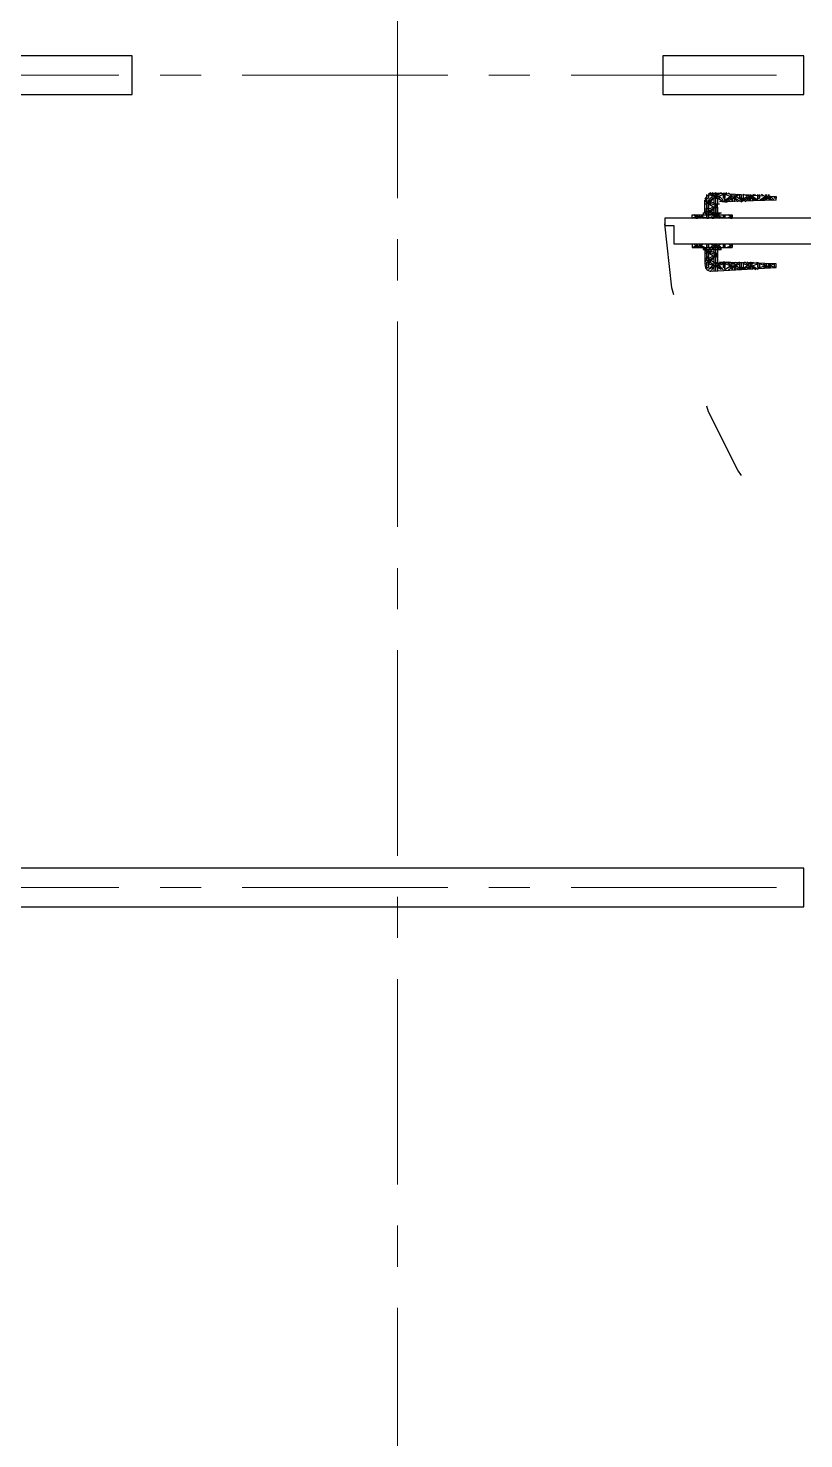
# Model space of a CAD drawing. Header units: centimetres. Extents: x -114 to 2948, y -828 to 1257.
# Drawn here: x 454.9 to 574.7, y 296.3 to 514.3 of the extents above; entities that cross this region are included whole.
import ezdxf

# ---------------------------------------------------------------- set-up
doc = ezdxf.new("R2010")
doc.units = ezdxf.units.CM
doc.linetypes.add('CENTER', pattern=[50.8, 31.75, -6.35, 6.35, -6.35])
doc.layers.add('AKS', color=4, linetype='CENTER', lineweight=13)
doc.layers.add('DIS_DUVAR_100', color=30, linetype='Continuous')
doc.layers.add('IC_DUVAR_60', color=30, linetype='Continuous')

# ---------------------------------------------------------------- blocks, each defined once
blk = doc.blocks.new('BOM_K02_DIS_KAPI_ACIKLIK970')
at = {"color": 133, "linetype": 'Continuous', "lineweight": 25, "true_color": 0x6ec1dd}
for p, q in [((54378.49, 7078.5), (54378.49, 7162.8)), ((54374.54, 7161.39), (54374.54, 7079.91)), ((54373.98, 7158.57), (54374.26, 7158.01)), ((54373.98, 7158.57), (54373.98, 7152.37)), ((54374.54, 7158.57), (54373.98, 7158.57)), ((54373.98, 7158.01), (54373.98, 7158.01)), ((54373.98, 7158.01), (54374.26, 7158.01)), ((54374.26, 7158.01), (54374.54, 7158.29)), ((54374.54, 7158.01), (54374.26, 7157.73)), ((54374.26, 7157.73), (54374.26, 7158.01)), ((54378.49, 7158.57), (54378.77, 7158.01)), ((54378.49, 7158.01), (54378.49, 7157.73)), ((54378.49, 7158.01), (54378.77, 7158.01)), ((54378.77, 7158.01), (54379.05, 7158.29)), ((54378.77, 7157.73), (54378.77, 7158.01)), ((54370.31, 7155.75), (54370.88, 7155.19)), ((54370.59, 7156.32), (54371.72, 7156.32)), ((54370.59, 7156.04), (54370.59, 7156.04)), ((54370.59, 7156.04), (54371.16, 7155.47)), ((54370.88, 7156.32), (54370.88, 7156.32)), ((54370.88, 7156.32), (54370.88, 7156.04)), ((54371.72, 7156.04), (54370.88, 7156.04)), ((54371.72, 7156.32), (54371.16, 7156.32)), ((54371.16, 7155.19), (54371.44, 7156.04)), ((54371.44, 7156.6), (54371.44, 7156.32)), ((54371.44, 7156.6), (54371.44, 7156.32)), ((54373.69, 7156.6), (54371.44, 7156.6)), ((54371.72, 7155.75), (54371.44, 7156.04)), ((54371.44, 7154.91), (54372, 7155.75)), ((54372, 7156.32), (54371.72, 7156.6)), ((54371.72, 7156.32), (54371.72, 7156.32)), ((54371.72, 7156.32), (54371.72, 7156.04)), ((54371.72, 7155.75), (54372, 7155.75)), ((54372, 7156.32), (54372, 7156.6)), ((54372, 7156.32), (54372.29, 7156.32)), ((54372.57, 7154.91), (54372, 7156.04)), ((54372, 7156.04), (54372, 7155.75)), ((54372, 7156.04), (54372.29, 7156.04)), ((54372, 7155.75), (54372.29, 7155.19)), ((54372.29, 7156.32), (54372.29, 7156.6)), ((54372.57, 7156.32), (54372.29, 7156.32)), ((54372.57, 7156.32), (54372.29, 7156.04)), ((54373.13, 7156.32), (54372.29, 7156.32)), ((54373.13, 7156.04), (54372.29, 7156.04)), ((54372.29, 7156.04), (54372.57, 7155.47)), ((54372.57, 7155.19), (54373.13, 7156.04)), ((54373.13, 7156.6), (54373.13, 7156.32)), ((54373.13, 7156.6), (54373.13, 7156.32)), ((54373.41, 7156.32), (54373.13, 7156.32)), ((54373.41, 7156.32), (54373.13, 7156.04)), ((54373.13, 7155.75), (54373.13, 7156.04)), ((54373.13, 7155.75), (54373.41, 7155.75)), ((54373.13, 7154.91), (54373.41, 7155.75)), ((54373.41, 7156.32), (54373.41, 7156.6)), ((54373.41, 7156.32), (54373.41, 7156.6)), ((54373.41, 7156.32), (54373.69, 7156.32)), ((54373.69, 7156.04), (54373.41, 7156.04)), ((54373.41, 7156.04), (54373.41, 7155.75)), ((54373.41, 7156.04), (54373.69, 7156.04)), ((54373.41, 7155.75), (54373.69, 7155.47)), ((54373.69, 7156.88), (54373.69, 7156.88)), ((54373.69, 7156.32), (54373.98, 7156.6)), ((54373.69, 7156.32), (54373.98, 7156.32)), ((54373.69, 7156.32), (54373.69, 7156.32)), ((54373.98, 7155.47), (54373.69, 7156.04)), ((54373.69, 7156.04), (54373.69, 7156.04)), ((54373.98, 7157.45), (54373.98, 7157.73)), ((54373.98, 7157.73), (54373.98, 7157.73)), ((54373.98, 7157.45), (54373.98, 7157.45)), ((54374.26, 7157.45), (54373.98, 7156.88)), ((54373.98, 7157.45), (54373.98, 7157.45)), ((54373.98, 7157.45), (54373.98, 7157.45)), ((54373.98, 7157.16), (54373.98, 7157.16)), ((54373.98, 7157.16), (54374.26, 7157.16)), ((54373.98, 7156.6), (54374.26, 7157.16)), ((54373.98, 7156.32), (54374.54, 7156.32)), ((54373.98, 7156.32), (54373.98, 7156.32)), ((54373.98, 7156.32), (54373.98, 7156.04)), ((54373.98, 7156.32), (54373.98, 7156.32)), ((54374.54, 7156.32), (54373.98, 7156.32)), ((54373.98, 7156.04), (54373.98, 7156.04)), ((54373.98, 7156.04), (54373.98, 7156.04)), ((54374.54, 7156.04), (54373.98, 7156.04)), ((54374.26, 7157.73), (54374.54, 7157.73)), ((54374.26, 7157.45), (54374.54, 7157.45)), ((54374.26, 7157.45), (54374.26, 7157.16)), ((54374.26, 7157.45), (54374.54, 7157.45)), ((54374.26, 7157.16), (54374.54, 7156.88)), ((54374.26, 7155.19), (54374.54, 7155.75)), ((54378.77, 7157.45), (54378.49, 7157.73)), ((54378.49, 7157.73), (54378.49, 7157.73)), ((54378.77, 7157.45), (54378.49, 7156.88)), ((54378.77, 7157.45), (54378.49, 7157.45)), ((54378.49, 7157.16), (54378.49, 7157.45)), ((54378.49, 7157.45), (54378.49, 7157.45)), ((54378.49, 7157.16), (54378.77, 7157.16)), ((54378.49, 7156.32), (54378.77, 7157.16)), ((54378.49, 7156.32), (54379.05, 7156.32)), ((54378.49, 7156.32), (54378.49, 7156.32)), ((54378.49, 7156.32), (54378.49, 7156.04)), ((54379.05, 7156.32), (54378.49, 7156.32)), ((54379.05, 7156.04), (54378.49, 7156.04)), ((54378.49, 7156.04), (54378.77, 7155.47)), ((54379.05, 7157.73), (54378.77, 7157.73)), ((54378.77, 7157.73), (54379.05, 7157.73)), ((54378.77, 7157.45), (54378.77, 7157.16)), ((54378.77, 7157.45), (54379.05, 7157.45)), ((54378.77, 7157.16), (54379.05, 7156.88)), ((54379.33, 7156.88), (54379.05, 7156.88)), ((54379.05, 7156.88), (54379.05, 7156.32)), ((54379.33, 7156.6), (54379.05, 7156.32)), ((54379.05, 7156.32), (54379.33, 7156.32)), ((54379.33, 7156.32), (54379.05, 7156.32)), ((54379.33, 7156.04), (54379.05, 7156.04)), ((54379.33, 7156.88), (54379.33, 7154.06)), ((54379.62, 7156.32), (54379.33, 7156.6)), ((54379.33, 7156.6), (54381.31, 7156.6)), ((54379.33, 7156.32), (54379.33, 7156.32)), ((54379.33, 7156.32), (54379.33, 7156.32)), ((54379.33, 7156.32), (54379.33, 7156.04)), ((54379.33, 7156.32), (54379.33, 7156.32)), ((54379.33, 7156.04), (54379.33, 7156.04)), ((54379.33, 7155.75), (54379.62, 7155.75)), ((54379.33, 7155.19), (54379.62, 7155.75)), ((54379.62, 7156.32), (54379.62, 7156.6)), ((54379.62, 7156.32), (54379.9, 7156.32)), ((54380.18, 7154.91), (54379.62, 7156.04)), ((54379.62, 7156.04), (54379.62, 7155.75)), ((54379.62, 7156.04), (54379.9, 7156.04)), ((54379.62, 7155.75), (54379.9, 7155.19)), ((54379.9, 7156.32), (54379.9, 7156.6)), ((54380.18, 7156.32), (54379.9, 7156.32)), ((54380.18, 7156.32), (54379.9, 7156.04)), ((54380.74, 7156.32), (54379.9, 7156.32)), ((54380.74, 7156.04), (54379.9, 7156.04)), ((54379.9, 7156.04), (54380.18, 7155.47)), ((54380.18, 7155.19), (54380.74, 7156.04)), ((54380.74, 7156.6), (54380.74, 7156.32)), ((54380.74, 7156.6), (54380.74, 7156.32)), ((54381.03, 7156.32), (54380.74, 7156.32)), ((54381.03, 7156.32), (54380.74, 7156.04)), ((54380.74, 7155.75), (54380.74, 7156.04)), ((54380.74, 7155.75), (54381.03, 7155.75)), ((54380.74, 7154.91), (54381.03, 7155.75)), ((54381.03, 7156.32), (54381.03, 7156.6)), ((54381.03, 7156.32), (54381.03, 7156.6)), ((54381.03, 7156.32), (54381.31, 7156.32)), ((54381.03, 7156.04), (54381.03, 7155.75)), ((54381.03, 7156.04), (54381.31, 7156.04)), ((54381.03, 7155.75), (54381.59, 7155.19)), ((54381.31, 7156.32), (54381.59, 7156.6)), ((54381.31, 7156.04), (54381.87, 7155.47)), ((54381.59, 7156.32), (54381.59, 7156.32)), ((54381.59, 7156.32), (54381.59, 7156.04)), ((54381.59, 7156.32), (54381.59, 7156.32)), ((54382.15, 7156.04), (54381.59, 7156.04)), ((54381.87, 7155.19), (54382.15, 7156.04)), ((54382.44, 7155.75), (54382.15, 7156.04)), ((54382.44, 7155.75), (54382.44, 7155.75)), ((54370.31, 7155.47), (54370.88, 7145.6)), ((54370.88, 7155.19), (54370.31, 7155.19)), ((54370.88, 7154.63), (54370.31, 7154.63)), ((54370.59, 7154.06), (54370.88, 7154.63)), ((54370.59, 7153.78), (54371.16, 7154.34)), ((54370.59, 7153.78), (54370.59, 7153.78)), ((54370.88, 7155.47), (54370.88, 7155.19)), ((54370.88, 7155.47), (54371.16, 7155.47)), ((54371.16, 7154.91), (54370.88, 7155.19)), ((54371.16, 7154.91), (54370.88, 7154.63)), ((54370.88, 7154.34), (54370.88, 7154.63)), ((54370.88, 7154.34), (54371.16, 7154.34)), ((54370.88, 7153.5), (54370.88, 7153.78)), ((54371.72, 7153.78), (54370.88, 7153.78)), ((54371.16, 7154.91), (54371.16, 7155.19)), ((54371.16, 7154.91), (54371.44, 7154.91)), ((54371.16, 7154.91), (54371.16, 7154.63)), ((54371.16, 7154.91), (54371.44, 7154.91)), ((54371.16, 7154.63), (54371.44, 7153.78)), ((54371.72, 7154.91), (54371.44, 7155.19)), ((54372.57, 7155.19), (54371.44, 7155.19)), ((54371.72, 7154.91), (54371.44, 7154.63)), ((54371.44, 7154.91), (54371.72, 7154.06)), ((54372.57, 7154.63), (54371.44, 7154.63)), ((54371.44, 7145.6), (54371.72, 7154.34)), ((54371.72, 7154.06), (54371.44, 7153.78)), ((54371.72, 7154.06), (54371.72, 7154.06)), ((54371.72, 7153.5), (54371.72, 7153.78)), ((54373.69, 7154.63), (54372, 7154.63)), ((54372, 7154.34), (54372, 7154.34)), ((54372.57, 7155.47), (54372.29, 7155.19)), ((54372.57, 7154.63), (54372.29, 7154.63)), ((54372.29, 7154.63), (54372.29, 7154.63)), ((54372.57, 7155.47), (54372.57, 7155.47)), ((54372.57, 7154.91), (54372.57, 7155.19)), ((54372.85, 7154.91), (54372.57, 7155.19)), ((54372.57, 7154.91), (54372.57, 7154.63)), ((54372.57, 7154.91), (54372.57, 7154.63)), ((54372.85, 7154.91), (54372.57, 7154.63)), ((54372.57, 7154.63), (54372.57, 7154.63)), ((54372.85, 7154.63), (54372.85, 7154.91)), ((54372.85, 7154.91), (54373.13, 7154.91)), ((54372.85, 7154.91), (54373.13, 7154.91)), ((54373.13, 7154.91), (54373.13, 7155.19)), ((54373.69, 7155.19), (54373.13, 7155.19)), ((54373.13, 7154.91), (54373.13, 7154.63)), ((54373.13, 7154.91), (54373.13, 7154.63)), ((54373.69, 7154.63), (54373.13, 7154.63)), ((54373.69, 7155.47), (54373.98, 7155.19)), ((54373.98, 7155.19), (54373.69, 7155.19)), ((54373.69, 7154.91), (54373.98, 7154.91)), ((54373.98, 7154.63), (54373.69, 7154.63)), ((54373.69, 7154.34), (54373.98, 7154.63)), ((54373.98, 7154.34), (54373.69, 7154.06)), ((54373.69, 7154.06), (54373.98, 7154.06)), ((54373.69, 7154.06), (54373.69, 7154.06)), ((54373.98, 7155.47), (54373.98, 7155.19)), ((54373.98, 7155.47), (54374.26, 7155.47)), ((54373.98, 7154.91), (54373.98, 7155.19)), ((54373.98, 7155.19), (54373.98, 7155.19)), ((54373.98, 7155.19), (54373.98, 7155.19)), ((54373.98, 7154.91), (54373.98, 7154.91)), ((54373.98, 7154.91), (54373.98, 7154.63)), ((54373.98, 7154.34), (54373.98, 7154.63)), ((54373.98, 7154.63), (54373.98, 7154.63)), ((54373.98, 7154.63), (54373.98, 7154.63)), ((54373.98, 7154.34), (54374.26, 7154.34)), ((54373.98, 7154.06), (54374.26, 7154.34)), ((54373.98, 7153.5), (54373.98, 7153.78)), ((54374.54, 7153.78), (54373.98, 7153.78)), ((54374.26, 7154.91), (54374.26, 7155.19)), ((54374.26, 7154.91), (54374.54, 7154.91)), ((54374.26, 7154.91), (54374.54, 7154.91)), ((54374.26, 7154.91), (54374.26, 7154.63)), ((54374.26, 7154.91), (54374.54, 7154.91)), ((54374.26, 7154.63), (54374.54, 7154.06)), ((54378.49, 7155.47), (54378.49, 7155.19)), ((54378.49, 7155.47), (54378.77, 7155.47)), ((54378.77, 7154.91), (54378.49, 7155.19)), ((54378.49, 7155.19), (54378.49, 7155.19)), ((54378.77, 7154.91), (54378.49, 7154.63)), ((54378.49, 7154.34), (54378.49, 7154.63)), ((54378.49, 7154.63), (54378.49, 7154.63)), ((54378.49, 7154.34), (54378.77, 7154.34)), ((54378.49, 7153.78), (54378.77, 7154.34)), ((54378.49, 7153.5), (54378.49, 7153.78)), ((54379.05, 7153.78), (54378.49, 7153.78)), ((54378.77, 7154.91), (54378.77, 7155.19)), ((54378.77, 7154.91), (54379.05, 7154.91)), ((54378.77, 7154.91), (54378.77, 7154.63)), ((54378.77, 7154.91), (54379.05, 7154.91)), ((54378.77, 7154.63), (54379.05, 7154.34)), ((54379.33, 7154.91), (54379.05, 7155.19)), ((54379.33, 7155.19), (54379.05, 7155.19)), ((54379.05, 7154.91), (54379.33, 7155.19)), ((54379.05, 7154.91), (54379.33, 7154.91)), ((54379.05, 7154.91), (54379.05, 7154.91)), ((54379.05, 7154.91), (54379.05, 7154.91)), ((54379.05, 7154.91), (54379.33, 7154.63)), ((54379.33, 7154.63), (54379.05, 7154.63)), ((54379.33, 7154.63), (54379.05, 7154.63)), ((54379.05, 7154.34), (54379.05, 7154.06)), ((54380.18, 7155.19), (54379.33, 7155.19)), ((54379.33, 7154.91), (54379.33, 7154.63)), ((54380.18, 7154.63), (54379.33, 7154.63)), ((54379.33, 7154.63), (54380.74, 7154.63)), ((54380.18, 7155.47), (54379.9, 7155.19)), ((54380.18, 7154.63), (54379.9, 7154.63)), ((54379.9, 7154.63), (54379.9, 7154.63)), ((54380.18, 7155.47), (54380.18, 7155.47)), ((54380.18, 7154.91), (54380.18, 7155.19)), ((54380.46, 7154.91), (54380.18, 7155.19)), ((54380.18, 7154.91), (54380.18, 7154.63)), ((54380.18, 7154.91), (54380.18, 7154.63)), ((54380.46, 7154.91), (54380.18, 7154.63)), ((54380.18, 7154.63), (54380.18, 7154.63)), ((54380.46, 7154.63), (54380.46, 7154.91)), ((54380.46, 7154.91), (54380.74, 7154.91)), ((54380.46, 7154.91), (54380.74, 7154.91)), ((54380.74, 7154.91), (54380.74, 7155.19)), ((54381.59, 7155.19), (54380.74, 7155.19)), ((54380.74, 7154.91), (54380.74, 7154.63)), ((54380.74, 7154.91), (54380.74, 7154.34)), ((54381.59, 7154.63), (54380.74, 7154.63)), ((54380.74, 7154.34), (54380.74, 7154.34)), ((54381.03, 7153.78), (54381.59, 7154.63)), ((54381.31, 7145.6), (54381.03, 7154.34)), ((54381.03, 7154.06), (54381.03, 7154.06)), ((54381.03, 7154.06), (54381.03, 7154.06)), ((54381.03, 7153.78), (54381.03, 7153.78)), ((54381.03, 7153.78), (54381.31, 7153.78)), ((54381.31, 7153.78), (54381.87, 7154.34)), ((54381.59, 7155.47), (54381.59, 7155.19)), ((54381.59, 7155.47), (54381.87, 7155.47)), ((54381.59, 7154.91), (54381.59, 7155.19)), ((54381.59, 7154.91), (54381.59, 7154.63)), ((54381.59, 7154.34), (54381.59, 7154.63)), ((54381.59, 7154.34), (54381.87, 7154.34)), ((54381.59, 7153.5), (54381.59, 7153.78)), ((54382.44, 7153.78), (54381.59, 7153.78)), ((54381.87, 7154.91), (54381.87, 7155.19)), ((54381.87, 7154.91), (54382.44, 7154.91)), ((54381.87, 7154.91), (54382.15, 7154.91)), ((54381.87, 7154.91), (54381.87, 7154.63)), ((54381.87, 7154.91), (54382.15, 7154.91)), ((54381.87, 7154.63), (54382.15, 7153.78)), ((54382.15, 7154.91), (54382.44, 7155.47)), ((54382.44, 7154.91), (54382.15, 7155.19)), ((54382.44, 7155.19), (54382.15, 7155.19)), ((54382.44, 7154.91), (54382.15, 7154.63)), ((54382.15, 7154.91), (54382.44, 7154.34)), ((54382.44, 7154.63), (54382.15, 7154.63)), ((54382.44, 7154.06), (54382.15, 7153.78)), ((54382.44, 7154.06), (54382.44, 7154.06)), ((54371.16, 7152.37), (54370.59, 7153.5)), ((54370.59, 7153.5), (54371.72, 7153.5)), ((54370.59, 7153.5), (54370.59, 7153.5)), ((54370.59, 7153.5), (54371.16, 7152.65)), ((54370.59, 7152.94), (54370.88, 7152.37)), ((54370.88, 7152.37), (54370.59, 7152.37)), ((54370.88, 7152.09), (54370.59, 7152.09)), ((54370.59, 7151.81), (54370.88, 7152.09)), ((54370.59, 7150.96), (54371.16, 7151.81)), ((54370.88, 7153.5), (54370.88, 7153.5)), ((54371.72, 7153.5), (54370.88, 7153.5)), ((54370.88, 7152.65), (54370.88, 7152.37)), ((54370.88, 7152.65), (54371.16, 7152.65)), ((54371.16, 7152.37), (54370.88, 7152.37)), ((54371.16, 7152.37), (54370.88, 7152.09)), ((54370.88, 7151.81), (54370.88, 7152.09)), ((54370.88, 7151.81), (54371.16, 7151.81)), ((54371.16, 7152.65), (54371.44, 7153.5)), ((54371.16, 7152.37), (54371.16, 7152.65)), ((54371.16, 7152.37), (54371.44, 7152.37)), ((54371.72, 7151.24), (54371.16, 7152.09)), ((54371.16, 7152.09), (54371.16, 7151.81)), ((54371.16, 7152.09), (54371.44, 7152.09)), ((54371.16, 7151.81), (54371.44, 7151.24)), ((54371.72, 7153.22), (54371.44, 7153.5)), ((54371.44, 7152.37), (54371.72, 7152.94)), ((54371.72, 7152.37), (54371.44, 7152.37)), ((54371.72, 7152.37), (54371.44, 7152.09)), ((54371.72, 7152.37), (54371.44, 7152.37)), ((54371.72, 7152.09), (54371.44, 7152.09)), ((54371.44, 7152.09), (54371.72, 7151.81)), ((54371.72, 7153.5), (54371.72, 7153.5)), ((54371.72, 7153.22), (54371.72, 7153.22)), ((54373.98, 7153.5), (54374.54, 7153.5)), ((54373.98, 7153.5), (54373.98, 7153.5)), ((54374.54, 7153.5), (54373.98, 7153.5)), ((54373.98, 7153.22), (54374.26, 7152.65)), ((54373.98, 7152.37), (54373.98, 7152.65)), ((54373.98, 7152.65), (54373.98, 7152.65)), ((54373.98, 7152.65), (54374.26, 7152.65)), ((54374.54, 7152.37), (54373.98, 7152.37)), ((54374.26, 7152.65), (54374.54, 7152.94)), ((54374.54, 7152.65), (54374.26, 7152.37)), ((54374.26, 7152.37), (54374.26, 7152.65)), ((54378.49, 7153.5), (54379.05, 7153.5)), ((54378.49, 7153.5), (54378.49, 7153.5)), ((54379.05, 7153.5), (54378.49, 7153.5)), ((54378.49, 7153.22), (54378.77, 7152.65)), ((54378.77, 7152.37), (54378.49, 7152.94)), ((54378.49, 7152.65), (54378.49, 7152.37)), ((54378.49, 7152.65), (54378.77, 7152.65)), ((54378.77, 7152.65), (54379.05, 7152.94)), ((54378.77, 7152.37), (54378.77, 7152.65)), ((54381.03, 7153.5), (54382.44, 7153.5)), ((54381.03, 7153.5), (54381.03, 7153.5)), ((54381.03, 7153.5), (54381.03, 7153.22)), ((54381.03, 7153.5), (54381.31, 7153.5)), ((54381.03, 7153.22), (54381.03, 7153.22)), ((54381.03, 7153.22), (54381.03, 7153.22)), ((54381.03, 7153.22), (54381.59, 7152.37)), ((54381.03, 7152.37), (54381.59, 7152.37)), ((54381.59, 7152.37), (54381.03, 7152.37)), ((54381.59, 7152.09), (54381.03, 7152.09)), ((54381.03, 7151.53), (54381.59, 7152.09)), ((54381.31, 7153.5), (54381.87, 7152.65)), ((54381.31, 7150.96), (54381.87, 7151.81)), ((54381.59, 7153.5), (54381.59, 7153.5)), ((54382.44, 7153.5), (54381.59, 7153.5)), ((54381.59, 7152.65), (54381.59, 7152.37)), ((54381.59, 7152.65), (54381.87, 7152.65)), ((54381.59, 7152.37), (54381.59, 7152.37)), ((54381.59, 7152.37), (54381.59, 7152.09)), ((54381.59, 7151.81), (54381.59, 7152.09)), ((54381.59, 7151.81), (54381.87, 7151.81)), ((54381.87, 7152.65), (54382.15, 7153.5)), ((54381.87, 7152.37), (54381.87, 7152.65)), ((54381.87, 7152.37), (54382.15, 7152.37)), ((54381.87, 7152.37), (54382.15, 7152.37)), ((54382.15, 7151.53), (54381.87, 7152.09)), ((54381.87, 7152.09), (54381.87, 7151.81)), ((54381.87, 7152.09), (54382.15, 7152.09)), ((54381.87, 7151.81), (54382.15, 7151.24)), ((54382.44, 7153.22), (54382.15, 7153.5)), ((54382.15, 7152.37), (54382.15, 7152.65)), ((54382.15, 7152.37), (54382.15, 7152.37)), ((54382.15, 7152.37), (54382.15, 7152.37)), ((54382.15, 7152.09), (54382.15, 7152.09)), ((54382.15, 7152.09), (54382.15, 7152.09)), ((54382.15, 7152.09), (54382.15, 7152.09)), ((54370.59, 7150.96), (54371.72, 7150.96)), ((54370.59, 7150.96), (54370.59, 7150.96)), ((54370.59, 7150.96), (54370.59, 7150.96)), ((54370.59, 7150.96), (54371.16, 7150.12)), ((54370.59, 7150.12), (54370.88, 7149.83)), ((54370.88, 7149.83), (54370.59, 7149.83)), ((54371.16, 7149.55), (54370.59, 7148.71)), ((54370.88, 7149.27), (54370.59, 7149.27)), ((54370.59, 7149.27), (54370.88, 7149.27)), ((54370.59, 7148.42), (54371.16, 7149.27)), ((54370.88, 7150.96), (54370.88, 7151.24)), ((54371.72, 7151.24), (54370.88, 7151.24)), ((54370.88, 7150.96), (54370.88, 7150.68)), ((54371.72, 7150.68), (54370.88, 7150.68)), ((54370.88, 7150.12), (54370.88, 7149.83)), ((54370.88, 7150.12), (54371.16, 7150.12)), ((54371.16, 7149.55), (54370.88, 7149.83)), ((54371.16, 7149.55), (54370.88, 7149.27)), ((54370.88, 7149.27), (54370.88, 7149.27)), ((54370.88, 7149.27), (54371.16, 7149.27)), ((54371.16, 7149.83), (54371.44, 7150.68)), ((54371.72, 7150.4), (54371.16, 7149.83)), ((54371.16, 7149.83), (54371.16, 7149.83)), ((54371.16, 7149.83), (54371.44, 7149.83)), ((54371.16, 7149.55), (54371.16, 7149.27)), ((54371.16, 7149.55), (54371.44, 7149.55)), ((54371.16, 7149.27), (54371.44, 7148.42)), ((54371.72, 7151.24), (54371.44, 7151.24)), ((54371.72, 7150.4), (54371.44, 7150.68)), ((54371.44, 7149.83), (54371.72, 7150.12)), ((54371.72, 7149.55), (54371.44, 7149.83)), ((54371.72, 7149.83), (54371.44, 7149.83)), ((54371.72, 7149.55), (54371.44, 7149.27)), ((54371.44, 7149.55), (54371.72, 7149.27)), ((54371.72, 7149.27), (54371.44, 7149.27)), ((54371.72, 7151.24), (54371.72, 7151.24)), ((54371.72, 7151.24), (54371.72, 7151.24)), ((54371.72, 7150.68), (54371.72, 7150.68)), ((54381.03, 7150.96), (54382.15, 7150.96)), ((54381.03, 7150.96), (54381.03, 7150.96)), ((54381.03, 7150.96), (54381.31, 7150.96)), ((54381.03, 7150.96), (54381.03, 7150.96)), ((54381.03, 7150.96), (54381.31, 7150.96)), ((54381.03, 7150.4), (54381.59, 7149.83)), ((54381.31, 7150.96), (54381.87, 7150.12)), ((54381.59, 7149.83), (54381.31, 7149.83)), ((54381.31, 7149.55), (54381.59, 7149.55)), ((54381.87, 7149.55), (54381.31, 7148.71)), ((54381.59, 7149.27), (54381.31, 7149.27)), ((54381.31, 7148.99), (54381.59, 7149.27)), ((54381.31, 7148.42), (54381.87, 7149.27)), ((54381.59, 7150.96), (54381.59, 7151.24)), ((54382.15, 7151.24), (54381.59, 7151.24)), ((54381.59, 7150.96), (54381.59, 7150.68)), ((54382.15, 7150.68), (54381.59, 7150.68)), ((54381.59, 7150.12), (54381.59, 7149.83)), ((54381.59, 7150.12), (54381.87, 7150.12)), ((54381.59, 7149.55), (54381.59, 7149.83)), ((54381.59, 7149.55), (54381.59, 7149.27)), ((54381.59, 7149.27), (54381.59, 7149.27)), ((54381.59, 7149.27), (54381.87, 7149.27)), ((54381.87, 7149.83), (54382.15, 7150.68)), ((54382.15, 7150.12), (54381.87, 7149.83)), ((54381.87, 7149.83), (54381.87, 7149.83)), ((54381.87, 7149.83), (54382.15, 7149.83)), ((54381.87, 7149.55), (54382.15, 7149.55)), ((54381.87, 7149.55), (54381.87, 7149.27)), ((54381.87, 7149.55), (54382.15, 7149.55)), ((54381.87, 7149.27), (54382.15, 7148.71)), ((54370.88, 7148.42), (54371.72, 7148.42)), ((54370.88, 7148.42), (54370.88, 7148.42)), ((54370.88, 7148.42), (54370.88, 7148.14)), ((54371.72, 7148.42), (54370.88, 7148.42)), ((54371.44, 7148.14), (54370.88, 7148.14)), ((54370.88, 7148.14), (54371.16, 7147.3)), ((54371.16, 7147.01), (54370.88, 7147.58)), ((54371.16, 7147.01), (54370.88, 7147.3)), ((54370.88, 7147.3), (54370.88, 7147.3)), ((54370.88, 7147.3), (54371.16, 7147.3)), ((54370.88, 7147.3), (54370.88, 7147.3)), ((54370.88, 7147.3), (54370.88, 7147.3)), ((54371.16, 7147.01), (54370.88, 7146.73)), ((54371.16, 7147.3), (54371.44, 7148.14)), ((54371.16, 7147.01), (54371.16, 7147.3)), ((54371.16, 7147.01), (54371.44, 7147.01)), ((54371.72, 7148.71), (54371.44, 7148.42)), ((54371.44, 7148.14), (54371.44, 7148.14)), ((54371.44, 7147.01), (54371.44, 7147.3)), ((54381.31, 7148.42), (54382.15, 7148.42)), ((54381.31, 7148.42), (54381.31, 7148.42)), ((54381.31, 7148.14), (54381.31, 7148.14)), ((54381.31, 7148.14), (54381.87, 7147.3)), ((54381.87, 7147.01), (54381.31, 7147.86)), ((54381.31, 7147.58), (54381.59, 7147.3)), ((54381.59, 7147.3), (54381.31, 7147.3)), ((54381.31, 7147.01), (54381.59, 7147.01)), ((54381.59, 7148.42), (54381.59, 7148.42)), ((54381.59, 7148.42), (54381.59, 7148.14)), ((54382.15, 7148.42), (54381.59, 7148.42)), ((54382.15, 7148.14), (54381.59, 7148.14)), ((54381.59, 7147.01), (54381.59, 7147.3)), ((54381.59, 7147.3), (54381.59, 7147.3)), ((54381.59, 7147.3), (54381.87, 7147.3)), ((54381.59, 7147.01), (54381.59, 7146.73)), ((54381.87, 7147.3), (54382.15, 7147.86)), ((54381.87, 7147.01), (54381.87, 7147.3)), ((54381.87, 7147.01), (54382.15, 7147.01)), ((54381.87, 7147.01), (54382.15, 7147.01)), ((54370.88, 7146.73), (54370.88, 7146.73)), ((54370.88, 7145.89), (54371.16, 7146.45)), ((54370.88, 7145.6), (54370.88, 7145.89)), ((54371.44, 7145.89), (54370.88, 7145.89)), ((54370.88, 7145.6), (54371.44, 7145.6)), ((54370.88, 7145.6), (54370.88, 7145.6)), ((54371.44, 7146.45), (54371.16, 7146.73)), ((54371.16, 7146.73), (54371.16, 7146.73)), ((54371.16, 7146.73), (54371.44, 7146.73)), ((54371.16, 7146.73), (54371.44, 7145.89)), ((54371.16, 7145.6), (54371.16, 7145.6)), ((54371.16, 7145.6), (54371.16, 7145.6)), ((54371.16, 7145.6), (54371.16, 7145.6)), ((54371.44, 7146.73), (54371.44, 7146.73)), ((54381.59, 7146.73), (54381.31, 7146.73)), ((54381.31, 7146.45), (54381.59, 7146.73)), ((54381.31, 7145.89), (54381.87, 7146.45)), ((54381.31, 7145.89), (54381.31, 7145.89)), ((54381.31, 7145.6), (54381.87, 7145.6)), ((54381.59, 7146.45), (54381.59, 7146.73)), ((54381.59, 7146.45), (54381.87, 7146.45)), ((54381.59, 7145.6), (54381.59, 7145.89)), ((54381.87, 7145.89), (54381.59, 7145.89)), ((54381.59, 7145.6), (54381.59, 7145.6)), ((54381.59, 7145.6), (54381.59, 7145.6)), ((54382.15, 7146.73), (54381.87, 7146.73)), ((54381.87, 7146.73), (54381.87, 7146.73)), ((54381.87, 7146.73), (54382.15, 7146.73)), ((54381.87, 7146.73), (54381.87, 7146.17)), ((54381.87, 7145.6), (54381.87, 7145.6))]:
    blk.add_line(p, q, dxfattribs=at)
at = {"color": 7, "linetype": 'Continuous', "lineweight": 25}
for points in [[(54366.65, 7161.39), (54367.77, 7161.68), (54377.64, 7162.8)], [(54338.73, 7150.96), (54339.58, 7151.53), (54348.6, 7156.04), (54349.45, 7156.32)]]:
    blk.add_lwpolyline(points, dxfattribs=at)
at = {"color": 133, "linetype": 'Continuous', "lineweight": 25, "true_color": 0x6ec1dd}
for points in [[(54378.49, 7162.8), (54377.36, 7162.8), (54377.36, 7161.39), (54374.54, 7161.39)], [(54374.54, 7157.16), (54374.26, 7157.45), (54373.98, 7158.01)], [(54378.49, 7158.57), (54379.05, 7158.57), (54379.05, 7152.37), (54378.49, 7152.37)], [(54379.05, 7157.45), (54378.77, 7157.45), (54378.49, 7158.29)], [(54372, 7156.6), (54372, 7156.32), (54371.16, 7154.91), (54370.59, 7153.78)], [(54371.72, 7153.78), (54371.16, 7154.91), (54370.59, 7156.04)], [(54372, 7156.32), (54373.41, 7156.32), (54373.69, 7156.32)], [(54373.98, 7156.88), (54373.69, 7156.6), (54373.41, 7156.32), (54372.85, 7154.91)], [(54373.98, 7156.88), (54373.69, 7156.88), (54373.69, 7154.06)], [(54374.26, 7155.47), (54373.98, 7155.75), (54373.69, 7156.04)], [(54378.49, 7157.45), (54378.77, 7157.45), (54379.05, 7157.45)], [(54379.33, 7155.75), (54379.05, 7155.19), (54378.77, 7154.91), (54378.49, 7154.34)], [(54378.77, 7155.19), (54379.05, 7155.47), (54379.05, 7156.04)], [(54379.33, 7155.75), (54379.33, 7156.04), (54379.05, 7156.04)], [(54379.62, 7156.6), (54379.62, 7156.32), (54379.33, 7155.75)], [(54379.62, 7156.32), (54381.03, 7156.32), (54382.15, 7156.32)], [(54381.31, 7156.6), (54381.03, 7156.32), (54380.46, 7154.91)], [(54382.44, 7154.06), (54381.87, 7154.91), (54381.03, 7156.04)], [(54382.44, 7155.75), (54381.87, 7154.91), (54381.03, 7153.78)], [(54370.31, 7154.91), (54371.16, 7154.91), (54372.57, 7154.91), (54373.69, 7154.91)], [(54374.54, 7154.63), (54374.26, 7154.91), (54373.98, 7155.47)], [(54374.54, 7155.19), (54374.26, 7154.91), (54373.98, 7154.34)], [(54379.33, 7154.06), (54379.05, 7154.63), (54378.77, 7154.91), (54378.49, 7155.47)], [(54378.49, 7154.91), (54378.77, 7154.91), (54379.05, 7154.91)], [(54379.33, 7154.91), (54380.18, 7154.91), (54381.59, 7154.91)], [(54381.87, 7152.37), (54381.03, 7153.5), (54381.03, 7153.78)], [(54382.44, 7155.47), (54381.87, 7145.6), (54381.59, 7145.6)], [(54371.72, 7153.22), (54371.16, 7152.37), (54370.59, 7151.24)], [(54370.59, 7152.37), (54371.16, 7152.37), (54371.72, 7152.37)], [(54382.44, 7152.94), (54381.87, 7152.37), (54381.03, 7150.96)], [(54371.72, 7148.99), (54371.16, 7149.55), (54370.59, 7150.68)], [(54370.59, 7149.55), (54371.16, 7149.55), (54371.72, 7149.55)], [(54382.15, 7148.99), (54381.87, 7149.55), (54381.03, 7150.96)], [(54371.44, 7147.58), (54371.16, 7147.01), (54370.88, 7146.45)], [(54370.88, 7147.01), (54371.16, 7147.01), (54371.44, 7147.01)], [(54382.15, 7147.3), (54381.87, 7147.01), (54381.31, 7146.17)], [(54370.88, 7146.73), (54370.88, 7146.45), (54371.16, 7146.45)]]:
    blk.add_lwpolyline(points, dxfattribs=at)
for points in [[(54379.05, 7156.88), (54379.05, 7156.88)], [(54379.05, 7154.06), (54379.05, 7154.06)]]:
    blk.add_lwpolyline(points, close=True, dxfattribs=at)
for points in [[(54370.58, 7156.3), (54370.4, 7156.1), (54370.3, 7155.84), (54370.31, 7155.57)], [(54371.3, 7156.6), (54371.03, 7156.6), (54370.77, 7156.49), (54370.58, 7156.3)], [(54381.88, 7156.3), (54381.69, 7156.49), (54381.44, 7156.6), (54381.17, 7156.6)], [(54382.15, 7155.57), (54382.16, 7155.84), (54382.07, 7156.1), (54381.88, 7156.3)]]:
    blk.add_open_spline(points, degree=3, dxfattribs=at)
blk = doc.blocks.new('BOM_D07_1205p0_V_K02_PP')
at = {"rotation": 90}
blk.add_blockref('BOM_K02_DIS_KAPI_ACIKLIK970', (7078.57, -54275.1), dxfattribs=at)
blk = doc.blocks.new('BOM_I01_1255p0_H_DOLU_PP')
blk.add_lwpolyline([(0, 0), (125.5, 0), (125.5, 6), (0, 6)], close=True)
blk = doc.blocks.new('BOM_I10_1255p0_H_OPEN_PP')
for points in [[(0, 0), (21.75, 0), (21.75, 6), (0, 6)], [(103.75, 0), (125.5, 0), (125.5, 6), (103.75, 6)]]:
    blk.add_lwpolyline(points, close=True)

msp = doc.modelspace()

# ---------------------------------------------------------------- linework, layer by layer
at = {"layer": 'AKS'}
for p, q in [((512, -20), (512, 1110)), ((-20, 507), (795, 507)), ((-20, 381.5), (795, 381.5))]:
    msp.add_line(p, q, dxfattribs=at)

# ---------------------------------------------------------------- block references
at = {"layer": 'DIS_DUVAR_100'}
msp.add_blockref('BOM_D07_1205p0_V_K02_PP', (637.5, 381.5), dxfattribs=at)
at = {"layer": 'IC_DUVAR_60'}
for name, p in [('BOM_I10_1255p0_H_OPEN_PP', (449.25, 504)), ('BOM_I01_1255p0_H_DOLU_PP', (449.25, 378.5))]:
    msp.add_blockref(name, p, dxfattribs=at)

doc.saveas('drawing.dxf')
